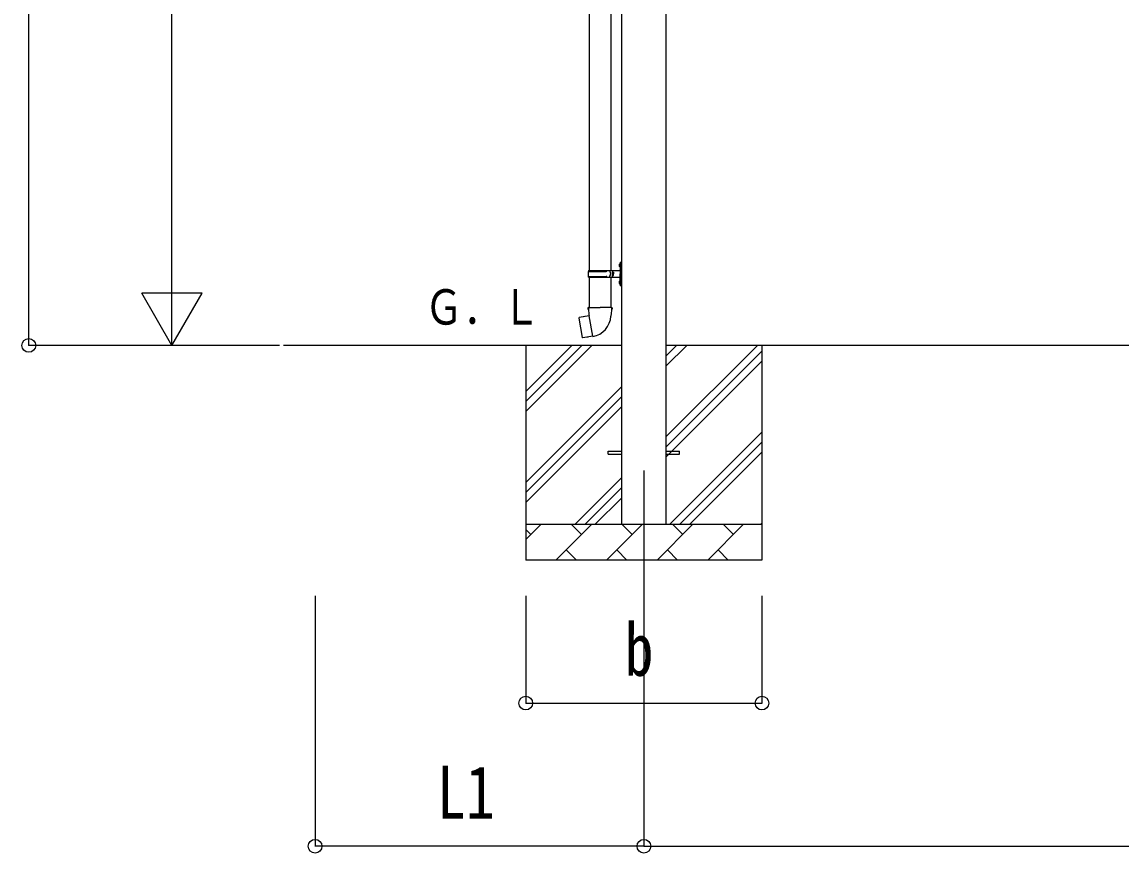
# Model space of a CAD drawing. Units: millimetres, scale not verified. Extents: x -18922 to 18922, y -13365 to 13365.
# Drawn here: x -7324 to -4254, y -6597 to -4273 of the extents above; entities that cross this region are included whole.
import ezdxf
from ezdxf.enums import TextEntityAlignment as Align

# ---------------------------------------------------------------- set-up
doc = ezdxf.new("R2010")
doc.units = ezdxf.units.MM
doc.header["$LTSCALE"] = 70
for name, color, linetype in [('0-4_YKK_12', 2, 'Continuous'), ('0-5_YKK_13', 4, 'Continuous'), ('0-6_YKK_A1', 4, 'Continuous'), ('0-7_YKK_D', 6, 'Continuous')]:
    doc.layers.add(name, color=color, linetype=linetype)
doc.styles.add('ＭＳ ゴシック', font='')
doc.styles.get('ＭＳ ゴシック').set_extended_font_data('MS Gothic')

msp = doc.modelspace()

# ---------------------------------------------------------------- linework, layer by layer
at = {"layer": '0-4_YKK_12'}
msp.add_line((-5586.79, -5527.53), (-5586.79, -6027.53), dxfattribs=at)
at = {"layer": '0-5_YKK_13'}
for p, q in [((-5739.29, -4036.53), (-5739.29, -4968.53)), ((-5679.29, -4036.53), (-5679.29, -4968.53)), ((-5653.29, -4945.53), (-5650.29, -4944.03)), ((-5650.29, -4944.03), (-5650.29, -4977.53)), ((-5650.29, -4944.03), (-5649.29, -4944.03)), ((-5649.29, -4944.03), (-5649.29, -4977.53)), ((-5742.29, -4970.53), (-5691.96, -4970.53)), ((-5741.29, -4968.53), (-5655.29, -4968.53)), ((-5741.29, -4968.53), (-5741.29, -4970.53)), ((-5682.29, -4968.53), (-5682.29, -4973.03)), ((-5682.29, -4973.03), (-5680.29, -4973.03)), ((-5680.29, -4973.03), (-5680.29, -4977.53)), ((-5674.29, -4968.53), (-5674.29, -4977.53)), ((-5674.29, -4973.03), (-5671.29, -4973.03)), ((-5671.29, -4973.03), (-5671.29, -4977.53)), ((-5655.59, -4951.39), (-5653.55, -4952.38)), ((-5654.32, -4949.38), (-5653.69, -4949.38)), ((-5654.32, -4949.38), (-5654.32, -4957.68)), ((-5654.32, -4957.68), (-5653.69, -4957.68)), ((-5653.69, -4949.38), (-5653.69, -4957.68)), ((-5653.69, -4949.38), (-5653.29, -4949.78)), ((-5653.69, -4957.68), (-5653.29, -4957.28)), ((-5653.55, -4952.38), (-5652.94, -4953.53)), ((-5653.29, -4945.53), (-5653.29, -4977.53)), ((-5653.29, -4949.78), (-5653.29, -4957.28)), ((-5742.29, -4984.53), (-5691.96, -4984.53)), ((-5741.29, -4986.53), (-5741.29, -4984.53)), ((-5741.29, -4986.53), (-5655.29, -4986.53)), ((-5739.29, -4986.53), (-5739.29, -5071.46)), ((-5682.29, -4986.53), (-5682.29, -4982.03)), ((-5682.29, -4982.03), (-5680.29, -4982.03)), ((-5680.29, -4982.03), (-5680.29, -4977.53)), ((-5679.29, -4986.53), (-5679.29, -5071.46)), ((-5674.29, -4986.53), (-5674.29, -4977.53)), ((-5674.29, -4982.03), (-5671.29, -4982.03)), ((-5671.29, -4982.03), (-5671.29, -4977.53)), ((-5655.59, -4999.39), (-5653.55, -5000.38)), ((-5654.32, -4997.38), (-5653.69, -4997.38)), ((-5654.32, -4997.38), (-5654.32, -5005.68)), ((-5653.69, -4997.38), (-5653.69, -5005.68)), ((-5653.69, -4997.38), (-5653.29, -4997.78)), ((-5653.69, -5005.68), (-5653.29, -5005.28)), ((-5653.55, -5000.38), (-5652.94, -5001.53)), ((-5653.29, -5009.53), (-5653.29, -4977.53)), ((-5653.29, -4997.78), (-5653.29, -5005.28)), ((-5650.29, -5011.03), (-5650.29, -4977.53)), ((-5649.29, -5011.03), (-5649.29, -4977.53)), ((-5654.32, -5005.68), (-5653.69, -5005.68)), ((-5653.29, -5009.53), (-5650.29, -5011.03)), ((-5650.29, -5011.03), (-5649.29, -5011.03)), ((-5739.88, -5094.66), (-5767.75, -5099.91)), ((-5755.01, -5097.31), (-5755.22, -5097.55)), ((-5741.14, -5071.46), (-5743.29, -5072.24)), ((-5743.29, -5072.24), (-5743.29, -5075.86)), ((-5743.29, -5075.86), (-5741.05, -5076.68)), ((-5741.14, -5071.46), (-5709.29, -5071.46)), ((-5741.14, -5071.46), (-5741.05, -5076.68)), ((-5741.05, -5076.68), (-5740.79, -5091.46)), ((-5740.79, -5091.46), (-5739.44, -5093.46)), ((-5729.53, -5151.96), (-5739.66, -5094.48)), ((-5739.64, -5093.66), (-5739.64, -5094.37)), ((-5739.44, -5093.46), (-5739.47, -5093.47)), ((-5677.44, -5071.46), (-5709.29, -5071.46)), ((-5679.1, -5093.4), (-5679.18, -5095.56)), ((-5677.79, -5091.46), (-5679.1, -5093.4)), ((-5675.29, -5075.86), (-5677.53, -5076.68)), ((-5677.44, -5071.46), (-5675.29, -5072.24)), ((-5675.29, -5072.24), (-5675.29, -5075.86)), ((-5767.75, -5099.91), (-5768.56, -5101.08)), ((-5768.56, -5101.08), (-5758.94, -5155.64)), ((-5744.92, -5154.55), (-5745.2, -5154.4)), ((-5729.22, -5152.72), (-5729.47, -5152.06)), ((-5686.79, -5473.03), (-5649.29, -5473.03)), ((-5686.79, -5482.03), (-5686.79, -5473.03)), ((-5686.79, -5482.03), (-5649.29, -5482.03)), ((-5524.29, -5473.03), (-5486.79, -5473.03)), ((-5524.29, -5482.03), (-5486.79, -5482.03)), ((-5486.79, -5482.03), (-5486.79, -5473.03))]:
    msp.add_line(p, q, dxfattribs=at)
for points in [[(-5655.59, -4955.68), (-5653.55, -4954.68), (-5652.94, -4953.53)], [(-5655.59, -5003.68), (-5653.55, -5002.68), (-5652.94, -5001.53)], [(-5752.76, -5097.09), (-5753.04, -5096.94), (-5755.01, -5097.31)], [(-5677.44, -5071.46), (-5677.53, -5076.68), (-5677.79, -5091.46)], [(-5729.8, -5151.86), (-5757.78, -5156.46), (-5758.94, -5155.64)], [(-5742.73, -5153.99), (-5742.94, -5154.23), (-5744.92, -5154.55)]]:
    msp.add_lwpolyline(points, dxfattribs=at)
for centre, radius, start, end in [((-5693.54, -4977.53), 49.25, 171.82876, 180.00002), ((-5691.96, -4968.53), 2, 270, 359.99998), ((-5649.99, -4953.53), 6, 136.21765, 223.78235), ((-5655.29, -4966.53), 2, 270, 359.99998), ((-5693.54, -4977.53), 49.25, 180.00002, 188.17127), ((-5691.96, -4986.53), 2, 0.00005, 90.00004), ((-5649.99, -5001.53), 6, 136.21765, 223.78235), ((-5655.29, -4988.53), 2, 0.00005, 90.00004), ((-5739.94, -5094.37), 0.3, 280.66842, 0), ((-5739.44, -5093.66), 0.2, 100, 180), ((-5739.44, -5093.46), 60.3, 279.96938, 358), ((-5729.75, -5152.16), 0.3, 20, 99.33158), ((-5729.04, -5152.65), 0.2, 200, 279.96938)]:
    msp.add_arc(centre, radius, start, end, dxfattribs=at)
at = {"layer": '0-6_YKK_A1'}
for p, q in [((-5649.29, -2825.03), (-5649.29, -5677.53)), ((-5524.29, -5677.53), (-5524.29, -2825.03)), ((-5649.29, -5177.53), (-6593.45, -5177.53)), ((-5916.79, -5177.53), (-5916.79, -5777.53)), ((-5916.79, -5362.58), (-5731.74, -5177.53)), ((-5916.79, -5334.3), (-5760.03, -5177.53)), ((-5916.79, -5306.01), (-5788.31, -5177.53)), ((-2649.29, -5177.53), (-5524.29, -5177.53)), ((-5524.29, -5432.63), (-5269.19, -5177.53)), ((-5524.29, -5234.64), (-5467.18, -5177.53)), ((-5524.29, -5206.36), (-5495.47, -5177.53)), ((-5256.79, -5177.53), (-5256.79, -5777.53)), ((-5524.29, -5460.92), (-5256.79, -5193.42)), ((-5524.29, -5489.2), (-5256.79, -5221.7)), ((-5916.79, -5560.57), (-5649.29, -5293.07)), ((-5916.79, -5588.86), (-5649.29, -5321.36)), ((-5916.79, -5617.14), (-5649.29, -5349.64)), ((-5514.63, -5677.53), (-5256.79, -5419.69)), ((-5486.35, -5677.53), (-5256.79, -5447.97)), ((-5458.07, -5677.53), (-5256.79, -5476.26)), ((-5779.19, -5677.53), (-5649.29, -5547.63)), ((-5750.91, -5677.53), (-5649.29, -5575.92)), ((-5722.62, -5677.53), (-5649.29, -5604.2)), ((-5916.79, -5677.53), (-5256.79, -5677.53)), ((-5916.79, -5720.43), (-5873.9, -5677.53)), ((-5832.48, -5777.53), (-5732.48, -5677.53)), ((-5761.03, -5706.09), (-5789.58, -5677.53)), ((-5691.06, -5777.53), (-5591.06, -5677.53)), ((-5619.61, -5706.09), (-5648.16, -5677.53)), ((-5549.63, -5777.53), (-5449.63, -5677.53)), ((-5478.19, -5706.09), (-5506.74, -5677.53)), ((-5408.21, -5777.53), (-5308.21, -5677.53)), ((-5336.77, -5706.09), (-5365.32, -5677.53)), ((-5260.08, -5677.53), (-5256.79, -5674.25)), ((-5902.45, -5706.09), (-5916.79, -5691.75)), ((-5803.92, -5748.98), (-5775.37, -5777.53)), ((-5662.5, -5748.98), (-5633.95, -5777.53)), ((-5521.08, -5748.98), (-5492.53, -5777.53)), ((-5379.66, -5748.98), (-5351.11, -5777.53)), ((-5256.79, -5777.53), (-5916.79, -5777.53))]:
    msp.add_line(p, q, dxfattribs=at)
at = {"layer": '0-7_YKK_D'}
for p, q in [((-7305.31, -5177.53), (-7305.31, -2489.24)), ((-6905.31, -5008.78), (-6905.31, -2991.28)), ((-6905.31, -5177.53), (-6905.31, -4885.25)), ((-6905.31, -5177.53), (-6989.69, -5031.39)), ((-6820.94, -5031.39), (-6989.69, -5031.39)), ((-6905.31, -5177.53), (-6820.94, -5031.39)), ((-6605.31, -5177.53), (-7306.31, -5177.53)), ((-6605.31, -5177.53), (-6906.31, -5177.53)), ((-6505.31, -5877.53), (-6505.31, -6578.53)), ((-5916.79, -5877.53), (-5916.79, -6178.53)), ((-5586.79, -5877.53), (-5586.79, -6578.53)), ((-5586.79, -5877.53), (-5586.79, -6578.53)), ((-5256.79, -5877.53), (-5256.79, -6178.53)), ((-5916.79, -6177.53), (-5256.79, -6177.53)), ((-5586.79, -6577.53), (-6505.31, -6577.53)), ((-5586.79, -6577.53), (-2586.79, -6577.53))]:
    msp.add_line(p, q, dxfattribs=at)
for centre in [(-7305.31, -5177.53), (-5916.79, -6177.53), (-5256.79, -6177.53), (-6505.31, -6577.53), (-5586.79, -6577.53), (-5586.79, -6577.53)]:
    msp.add_circle(centre, 19.12, dxfattribs=at)

# ---------------------------------------------------------------- texts
at = {"layer": '0-6_YKK_A1', "style": 'ＭＳ ゴシック', "width": 0.8}
msp.add_text('Ｇ．Ｌ', height=98.97, dxfattribs=at).set_placement((-6199.69, -5149.08), align=Align.BOTTOM_LEFT)
at = {"layer": '0-7_YKK_D', "style": 'ＭＳ ゴシック', "width": 0.8}
for s, p in [('b', (-5640.79, -6145.53)), ('L1', (-6164.85, -6545.53))]:
    msp.add_text(s, height=148.5, dxfattribs=at).set_placement(p, align=Align.BOTTOM_LEFT)

doc.saveas('drawing.dxf')
